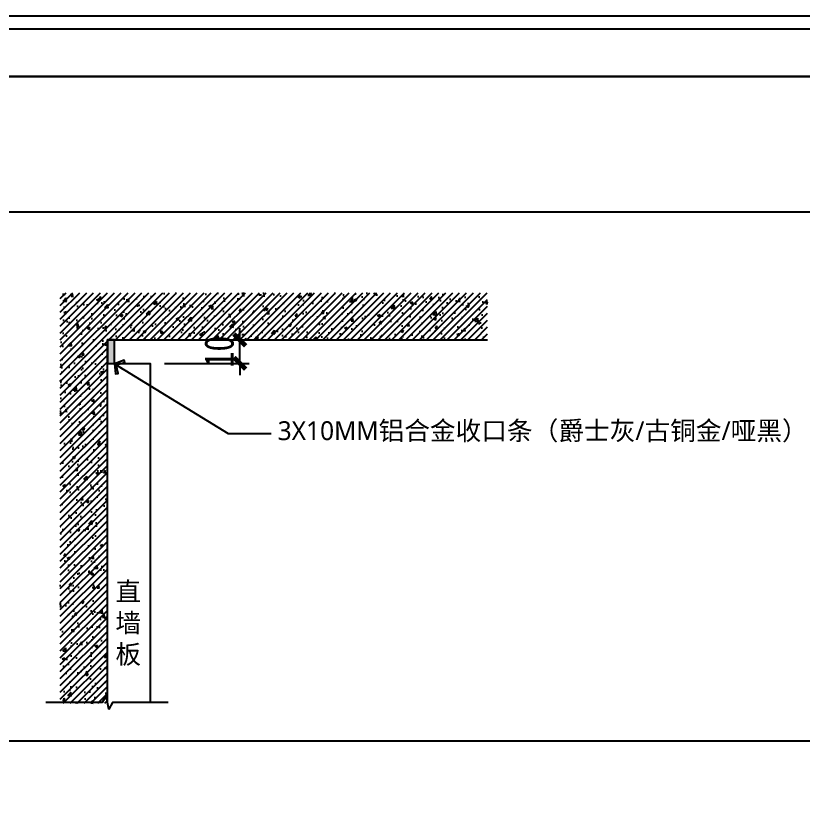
# Model space of a CAD drawing. Header units: millimetres. Extents: x 4862 to 20554, y 7569 to 11262.
# Drawn here: x 18768.7 to 19103.2, y 7980.1 to 8318.3 of the extents above; entities that cross this region are included whole.
import ezdxf

# ---------------------------------------------------------------- set-up
doc = ezdxf.new("R2010")
doc.units = ezdxf.units.MM
doc.layers.add('.', color=7, linetype='Continuous')
doc.styles.add('家具尺寸文字', font='SimSun.ttf', dxfattribs={"width": 0.8})
doc.styles.add('黑石雅黑', font='Microsoft YaHei.ttf')
doc.dimstyles.new('副本 固装比例5', dxfattribs={"dimscale": 5, "dimtxt": 2.5, "dimasz": 1, "dimexe": 0.8, "dimexo": 1.2, "dimgap": 0.5, "dimtad": 1, "dimdec": 0, "dimdsep": 46, "dimtxsty": '家具尺寸文字', "dimblk": 'ARCHTICK', "dimcen": 0, "dimdle": 0.8, "dimclrd": 8, "dimclre": 8, "dimclrt": 2, "dimadec": 1, "dimazin": 2, "dimtfac": 1, "dimtdec": 0, "dimtix": 1, "dimtmove": 2, "dimatfit": 2, "dimfxl": 0, "dimtolj": 1, "dimtzin": 0, "dimarcsym": 0})
doc.dimstyles.new('深化(A1)1：1', dxfattribs={"dimtxt": 3, "dimasz": 1, "dimexe": 1.5, "dimexo": 1, "dimgap": 1, "dimtad": 1, "dimdec": 0, "dimrnd": 5, "dimdsep": 46, "dimtxsty": '黑石雅黑', "dimblk": 'ARCHTICK', "dimcen": 1, "dimclrd": 44, "dimclre": 44, "dimclrt": 50, "dimadec": 0, "dimazin": 2, "dimtfac": 1, "dimtdec": 0, "dimtix": 1, "dimtmove": 2, "dimatfit": 3, "dimldrblk": 'hl_arrow2', "dimfxl": 0, "dimtolj": 1, "dimarcsym": 0})

# ---------------------------------------------------------------- blocks, each defined once
blk = doc.blocks.new('_ArchTick')
at = {"color": 0, "linetype": 'ByBlock', "const_width": 0.4}
blk.add_lwpolyline([(-0.5, -0.5), (0.5, 0.5)], dxfattribs=at)
blk = doc.blocks.new('*D394')
at = {"color": 8, "lineweight": -2, "transparency": 16777216}
for p, q in [((18863.81, 8180.7), (18863.81, 8185.7)), ((18834.4, 8180.7), (18867.81, 8180.7)), ((18863.81, 8170.7), (18863.81, 8180.7)), ((18831.76, 8170.7), (18867.81, 8170.7)), ((18863.81, 8170.7), (18863.81, 8165.7))]:
    blk.add_line(p, q, dxfattribs=at)
at = {"layer": 'Defpoints', "color": 0, "transparency": 16777216}
for p in [(18828.4, 8180.7), (18863.81, 8180.7), (18825.76, 8170.7)]:
    blk.add_point(p, dxfattribs=at)
at = {"color": 8, "lineweight": -2, "transparency": 16777216, "xscale": 5, "yscale": 5, "zscale": 5}
for p, rotation in [((18863.81, 8180.7), 270), ((18863.81, 8170.7), 90)]:
    blk.add_blockref('_ArchTick', p, dxfattribs=dict(at, rotation=rotation))
at = {"color": 2, "transparency": 16777216, "insert": (18855.06, 8175.7), "char_height": 12.5, "attachment_point": 5, "rotation": 90, "style": '家具尺寸文字'}
blk.add_mtext('\\A1;10', dxfattribs=at)
blk = doc.blocks.new('hl_arrow2')
at = {"color": 2}
blk.add_line((-0.221, 0), (-1, 0), dxfattribs=at)
blk.add_lwpolyline([(-0.221, 0), (-0.861, -0.689), (-0.654, -0.862), (0, 0), (-0.654, 0.862), (-0.861, 0.689)], close=True, dxfattribs=at)
for points in [[(-0.861, 0.689), (-0.654, 0.862), (-0.221, 0), (0, 0)], [(-0.861, -0.689), (-0.654, -0.862), (-0.221, 0), (0, 0)]]:
    blk.add_solid(points, dxfattribs=at)
blk = doc.blocks.new('*U381')
at = {"color": 0}
blk.add_lwpolyline([(0, -15.57), (0, -1.28), (-1.7, -0.34), (1.7, 0.34), (0, 1.28), (0, 15.69)], dxfattribs=at)
blk = doc.blocks.new('A$C398a0407')
blk.add_line((443.2, 6546.9), (8134, 6546.9))
for points in [[(9632, 0), (0, 0), (0, 6848), (9632, 6848)], [(9568, 64), (64, 64), (64, 6784), (9568, 6784)]]:
    blk.add_lwpolyline(points, close=True)
blk = doc.blocks.new('A$Caecb7373')
at = {"color": 1}
blk.add_lwpolyline([(0, 821.76), (1155.84, 821.76), (1155.84, 0), (0, 0)], close=True, dxfattribs=at)

msp = doc.modelspace()

# ---------------------------------------------------------------- hatches: boundary and pattern name
at = {"layer": '.'}
h = msp.add_hatch(color=36, dxfattribs=at)
h.dxf.hatch_style = 1
h.paths.add_polyline_path([(18807.536, 8170.696), (18810.536, 8170.696), (18810.536, 8180.696), (18807.536, 8180.696)])
h = msp.add_hatch()
h.set_pattern_fill('AR-CONC', color=8, scale=0.065355)
h.set_pattern_definition([(50, (-25393.975, 47630.064), (11.9066731, -1.0416984), [1.2450121, -13.6951334]), (355, (-25393.975, 47630.064), (-2.3033327, 12.486514), [0.9960097, -10.956145]), (100.451445, (-25392.982, 47629.977), (9.6033404, 11.444815), [1.0580975, -11.639082]), (46.1842, (-25393.975, 47633.384), (17.716362, -2.747675), [1.867518, -20.5427]), (96.635558, (-25392.498, 47633.155), (15.5155394, 16.1705263), [1.587147, -17.458639]), (351.18415, (-25393.975, 47633.384), (15.5155394, 16.1705263), [1.4940124, -16.4341426]), (21, (-25392.315, 47632.554), (9.9087536, -6.6835387), [1.2450121, -13.6951334]), (326, (-25392.315, 47632.554), (4.0390695, 12.0375985), [0.9960097, -10.9561067]), (71.451445, (-25391.489, 47631.997), (13.947823, 5.3540599), [1.0580975, -11.639062]), (37.5, (-25393.9747, 47630.0638), (0.20185556, 5.5260918), [0, -10.8233054, 0, -11.12210834, 0, -10.9976071]), (7.5, (-25393.9747, 47630.064), (4.36699686, 6.5472982), [0, -6.3412618, 0, -10.574303, 0, -4.1915408]), (327.5, (-25397.6765, 47630.0638), (8.86151892, -0.37440188), [0, -4.1500404, 0, -12.9481261, 0, -17.1811674]), (317.5, (-25399.3365, 47630.064), (9.6809778, 1.6617475), [0, -5.3950526, 0, -8.5988838, 0, -12.2011189])])
h.paths.add_polyline_path([(18807.536, 8026.407), (18787.536, 8026.407), (18787.536, 8200.696), (18969.116, 8200.696), (18969.116, 8180.696), (18807.536, 8180.696)])
h = msp.add_hatch()
h.set_pattern_fill('ANSI31', color=8, scale=0.65355)
h.set_pattern_definition([(45, (-25393.9747, 47630.0638), (-1.467260864, 1.467260864), [])])
h.paths.add_polyline_path([(18807.536, 8180.696), (18807.536, 8026.407), (18787.536, 8026.407), (18787.536, 8200.696), (18969.116, 8200.696), (18969.116, 8180.696)])

# ---------------------------------------------------------------- linework, layer by layer
msp.add_line((18547.054, 8010.322), (19204.296, 8010.322))
for points in [[(19204.296, 7767.16), (18547.054, 7767.16), (18547.054, 8292.552), (19204.296, 8292.552)], [(18547.054, 8235.06), (19204.296, 8235.06), (19204.296, 8292.552), (18547.054, 8292.552)]]:
    msp.add_lwpolyline(points, close=True)
at = {"color": 8}
msp.add_lwpolyline([(18807.536, 8032.515), (18807.536, 8180.696), (18969.116, 8180.696)], dxfattribs=at)
at = {"color": 1}
msp.add_lwpolyline([(18807.536, 8170.696), (18810.536, 8170.696), (18810.536, 8180.696), (18807.536, 8180.696)], close=True, dxfattribs=at)
msp.add_lwpolyline([(18807.536, 8026.572), (18807.536, 8170.696), (18825.757, 8170.696), (18825.757, 8026.572)])

# ---------------------------------------------------------------- block references
at = {"xscale": 0.0854586271997967, "yscale": 0.0854586271997967, "zscale": 0.0854586271997967}
msp.add_blockref('A$C398a0407', (18509.177, 7733.061), dxfattribs=at)
at = {"color": 1, "xscale": 0.7121552266649618, "yscale": 0.7121552266649618, "zscale": 0.7121552266649618}
msp.add_blockref('A$Caecb7373', (18509.177, 7733.061), dxfattribs=at)
at = {"color": 1, "xscale": 1.664, "yscale": 1.664, "zscale": 1.664, "rotation": 90}
msp.add_blockref('*U381', (18807.536, 8026.572), dxfattribs=at)

# ---------------------------------------------------------------- texts
at = {"style": '黑石雅黑'}
msp.add_text('3X10MM铝合金收口条（爵士灰/古铜金/哑黑）', height=8, dxfattribs=at).set_placement((18879.912, 8138.095))
at = {"insert": (18810.957, 8042.203), "char_height": 8, "width": 10.5634, "attachment_point": 7, "style": '黑石雅黑'}
msp.add_mtext('直墙板', dxfattribs=at)

# ---------------------------------------------------------------- dimensions: what is measured, and where the dimension line sits
dim = msp.add_linear_dim(base=(18863.808, 8180.696), p1=(18825.757, 8170.696), p2=(18828.397, 8180.696), angle=270, dimstyle='副本 固装比例5', override={"dimfxl": 50, "dimarcsym": 1})
dim.commit()
dim.dimension.update_dxf_attribs({"geometry": '*D394', "text_midpoint": (18855.058, 8175.696)})

# ---------------------------------------------------------------- leaders
at = {"ltscale": 500}
msp.add_leader([(18810.59, 8170.499), (18858.9, 8140.935), (18877.167, 8140.935)], dimstyle='深化(A1)1：1', override={"dimasz": 4, "dimgap": 1, "dimtad": 0}, dxfattribs=at)

doc.saveas('drawing.dxf')
